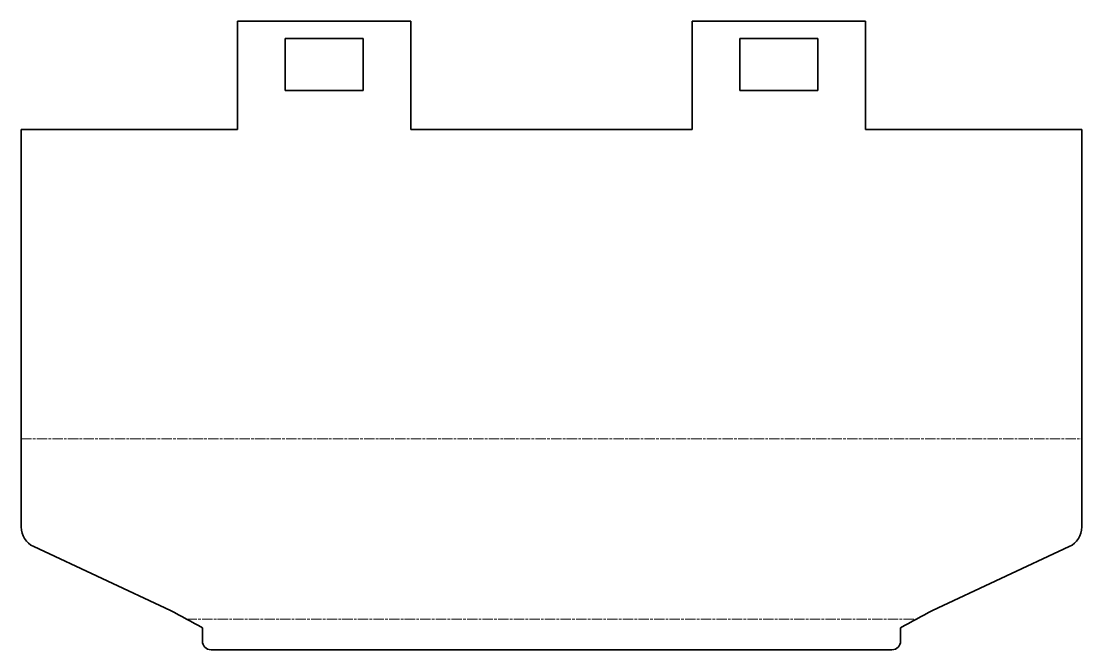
# Model space of a CAD drawing. Header units: millimetres. Extents: x 0 to 245, y 0 to 145.
import ezdxf

# ---------------------------------------------------------------- set-up
doc = ezdxf.new("R2010")
doc.units = ezdxf.units.MM
doc.linetypes.add('Chain', pattern=[13.68, 9.12, -1.14, 2.28, -1.14])
doc.layers.add('SIMUMAK Bend Centerline (ISO)', color=7, linetype='Chain', lineweight=9)
doc.layers.add('SIMUMAK Visible (ISO)', color=7, linetype='Continuous', lineweight=35)

# ---------------------------------------------------------------- blocks, each defined once
blk = doc.blocks.new('SIL-027-CINF-01_Sheet_11_SIL-027-CINF-01 (Desplegada)')
at = {"layer": 'SIMUMAK Bend Centerline (ISO)', "ltscale": 0.263158}
for p, q in [((-122.5, -23.9), (122.5, -23.9)), ((-84.32, -65.52), (84.32, -65.52))]:
    blk.add_line(p, q, dxfattribs=at)
at = {"layer": 'SIMUMAK Visible (ISO)'}
for p, q in [((-72.5, 72.62), (-32.5, 72.62)), ((-72.5, 72.62), (-72.5, 47.62)), ((-32.5, 47.62), (-32.5, 72.62)), ((32.5, 72.62), (72.5, 72.62)), ((32.5, 72.62), (32.5, 47.62)), ((72.5, 47.62), (72.5, 72.62)), ((-61.5, 56.62), (-61.5, 68.62)), ((-61.5, 68.62), (-43.5, 68.62)), ((-43.5, 68.62), (-43.5, 56.62)), ((43.5, 56.62), (43.5, 68.62)), ((43.5, 68.62), (61.5, 68.62)), ((61.5, 68.62), (61.5, 56.62)), ((-43.5, 56.62), (-61.5, 56.62)), ((61.5, 56.62), (43.5, 56.62)), ((-122.5, -44.24), (-122.5, 47.62)), ((-72.5, 47.62), (-122.5, 47.62)), ((32.5, 47.62), (-32.5, 47.62)), ((122.5, 47.62), (72.5, 47.62)), ((122.5, -44.24), (122.5, 47.62)), ((-119.61, -48.77), (-88, -63.51)), ((88, -63.51), (119.61, -48.77)), ((-80.65, -67.53), (-80.65, -70.62)), ((80.65, -67.53), (80.65, -70.62)), ((-78.65, -72.62), (78.65, -72.62))]:
    blk.add_line(p, q, dxfattribs=at)
at = {"layer": 'SIMUMAK Visible (ISO)', "extrusion": (0, 0, -1)}
for centre, radius, start, end in [((117.5, -44.24), 5, 295, 0), ((-117.5, -44.24), 5, 180, 245), ((78.65, -70.62), 2, 270, 360), ((-78.65, -70.62), 2, 180, 270)]:
    blk.add_arc(centre, radius, start, end, dxfattribs=at)
at = {"layer": 'SIMUMAK Visible (ISO)'}
for points in [[(-88, -63.51), (-85.55, -64.85), (-83.1, -66.19), (-80.65, -67.53)], [(88, -63.51), (85.55, -64.85), (83.1, -66.19), (80.65, -67.53)]]:
    blk.add_open_spline(points, degree=3, dxfattribs=at)

msp = doc.modelspace()

# ---------------------------------------------------------------- block references
msp.add_blockref('SIL-027-CINF-01_Sheet_11_SIL-027-CINF-01 (Desplegada)', (122.5, 72.62))

doc.saveas('drawing.dxf')
